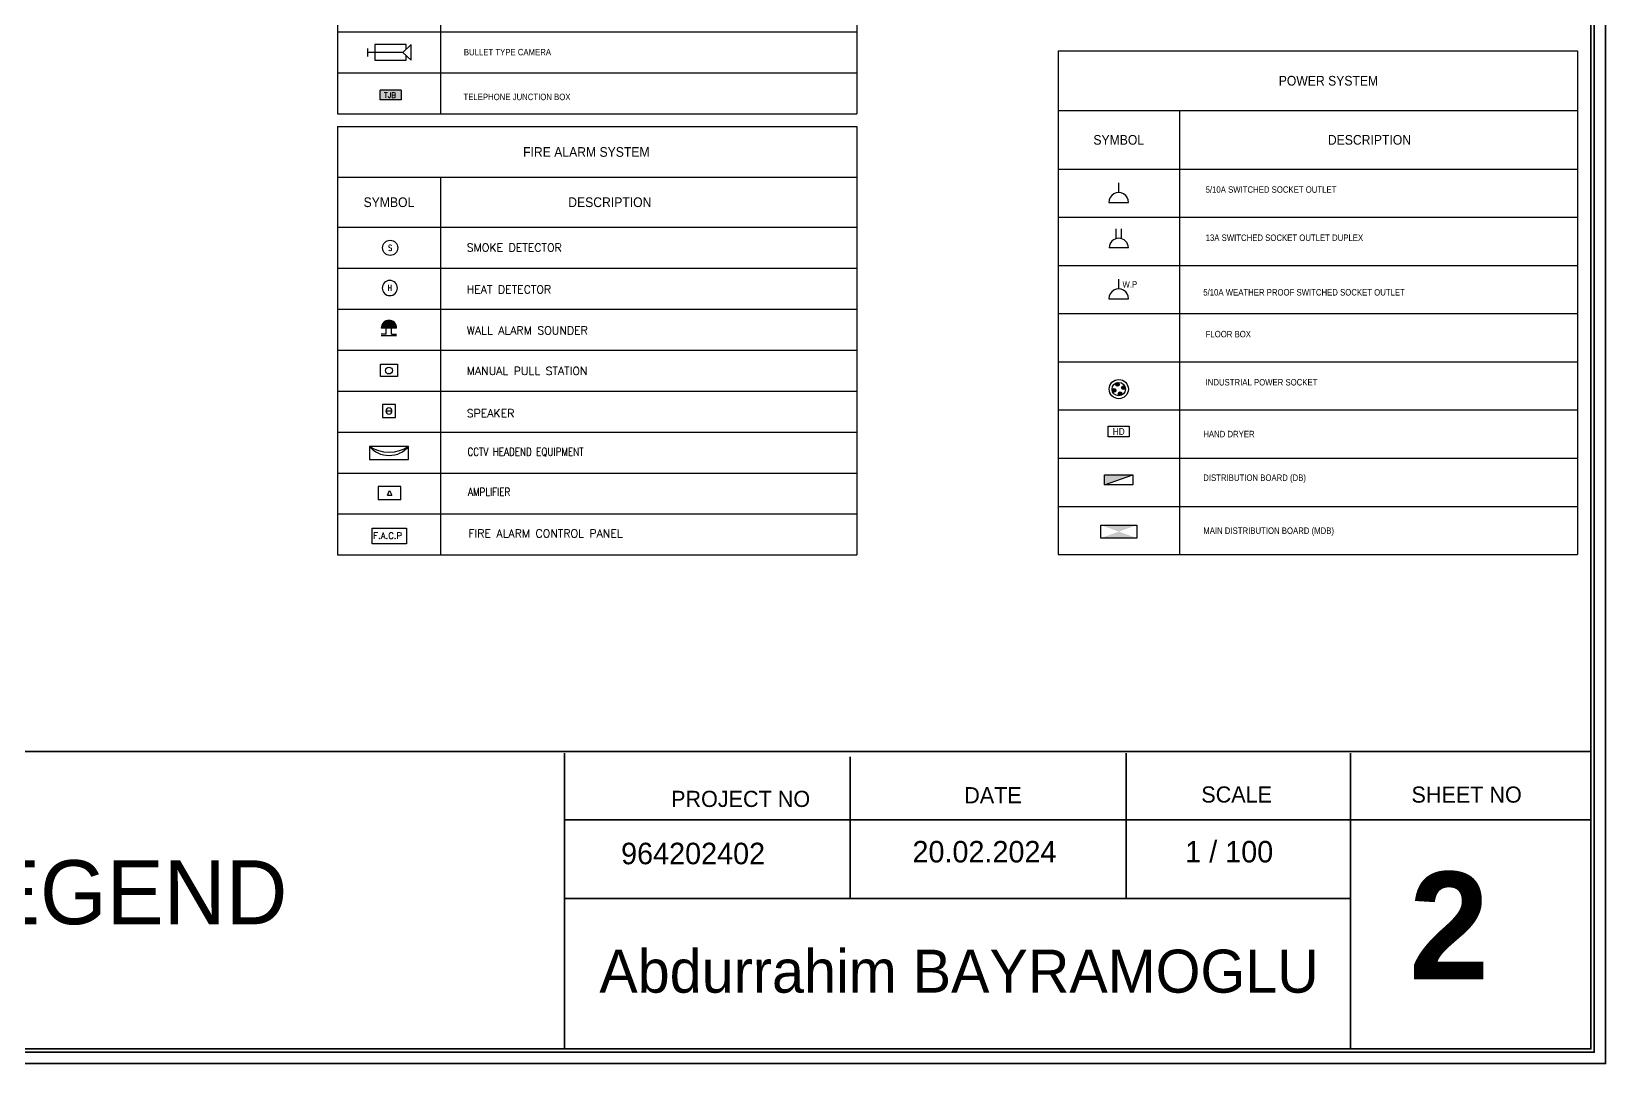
# Model space of a CAD drawing. Header units: millimetres. Extents: x -3207095 to 15275363, y 3702017 to 4798027.
# Drawn here: x 671099 to 674049, y 4468383 to 4470317 of the extents above; entities that cross this region are included whole.
import ezdxf

# ---------------------------------------------------------------- set-up
doc = ezdxf.new("R2010")
doc.units = ezdxf.units.MM
doc.linetypes.add('DUZ', pattern=[500, 500])
doc.layers.get('0').update_dxf_attribs({"color": 1, "linetype": 'DUZ'})
for name, color, linetype, lineweight in [('DUVAR', 7, 'Continuous', 35), ('iç duvar', 7, 'Continuous', 50), ('YAZI', 7, 'Continuous', 15)]:
    doc.layers.add(name, color=color, linetype=linetype, lineweight=lineweight)
for name, color, linetype in [('ELECFIX', 5, 'Continuous'), ('FC', 251, 'Continuous'), ('LOGO', 7, 'Continuous'), ('MH-EL-CCTV', 33, 'Continuous'), ('MH-EL-FA', 33, 'Continuous'), ('MH-EL-T-TXT', 123, 'Continuous'), ('MH-PANEL', 123, 'Continuous'), ('MH-TXT', 2, 'Continuous'), ('MH_Text', 123, 'Continuous'), ('Power_Legend$0$SMC-EL-DB', 170, 'Continuous'), ('Power_Legend$0$SMC-EL-P', 160, 'Continuous'), ('SMC-A-TEXT', 123, 'Continuous'), ('SMC-EL-ACC-WIR', 47, 'Continuous'), ('SMC-EL-DB', 151, 'Continuous'), ('SMC-EL-FA', 33, 'Continuous'), ('SMC-EL-FA-TXT', 123, 'Continuous'), ('SMC-EL-MATV', 22, 'Continuous'), ('SMC-EL-MDB', 30, 'Continuous'), ('SMC-EL-MU', 120, 'Continuous'), ('SMC-EL-P', 160, 'Continuous'), ('SMC-EL-T', 222, 'Continuous'), ('SMC-EL-T-TXT', 123, 'Continuous'), ('SMC-PANEL', 123, 'Continuous')]:
    doc.layers.add(name, color=color, linetype=linetype)
doc.styles.add('ROMANS', font='romans.shx')
doc.styles.add('smc-1', font='simplex.shx')
doc.styles.add('SMC-2', font='GOTHIC.TTF', dxfattribs={"width": 0.9})

# ---------------------------------------------------------------- blocks, each defined once
blk = doc.blocks.new('S13Aduplex')
for p, q in [((-0.168, 0.049), (-0.35, 0.049)), ((0, 0.175), (0, -0.175)), ((-0.168, -0.049), (-0.35, -0.049))]:
    blk.add_line(p, q)
blk.add_arc((0, 0), 0.175, 90, 270)
blk = doc.blocks.new('S13A')
for p, q in [((0, 0.18), (0, 0.358)), ((-0.178, 0), (0.178, 0))]:
    blk.add_line(p, q)
blk.add_arc((0, 0.002), 0.178, 359.4023, 180.5977)
blk = doc.blocks.new('PB')
blk.add_lwpolyline([(0.141, -0.199), (-0.141, -0.199), (-0.141, 0), (0.141, 0)], close=True)
blk.add_circle((-0.001, -0.103), 0.0562)
blk = doc.blocks.new('FAB')
blk.add_hatch(color=256).paths.add_polyline_path([(-0.122, -0.122, 1), (0.122, -0.122)])
for p, q in [((-0.122, 0), (0.122, 0)), ((-0.043, -0.027), (-0.122, -0.027)), ((-0.122, -0.122), (0.122, -0.122)), ((-0.043, -0.027), (-0.043, -0.122)), ((0.043, -0.027), (0.043, -0.122)), ((0.043, -0.027), (0.122, -0.027))]:
    blk.add_line(p, q)
blk.add_arc((0, -0.122), 0.122, 180, 0)
blk = doc.blocks.new('FACP')
at = {"color": 222}
blk.add_lwpolyline([(-0.525, 0.476), (0.525, 0.476), (0.525, 0), (-0.525, 0)], close=True, dxfattribs=at)
at = {"layer": 'SMC-EL-FA-TXT', "style": 'ROMANS'}
blk.add_text('F.A.C.P', height=0.1898, dxfattribs=at).set_placement((-0.487, 0.158))
blk = doc.blocks.new('CCTV-CAMERA')
for p, q in [((0, -0.104), (0, 0.104)), ((0.183, 0), (0, 0)), ((0.903, 0), (0.183, 0)), ((1.115, 0.2), (0.903, 0)), ((0.903, 0), (1.115, -0.2)), ((1.115, -0.2), (1.115, 0.2))]:
    blk.add_line(p, q)
blk.add_lwpolyline([(0.983, 0.076), (0.983, 0.2), (0.183, 0.2), (0.183, -0.2), (0.983, -0.2), (0.983, -0.076)])
blk = doc.blocks.new('HD')
at = {"color": 22}
blk.add_circle((0, 0), 0.25, dxfattribs=at)
at = {"layer": 'SMC-EL-FA-TXT', "color": 123, "style": 'ROMANS', "width": 0.75}
blk.add_text('H', height=0.197, dxfattribs=at).set_placement((-0.074, -0.096, 0))
blk = doc.blocks.new('SD')
at = {"color": 140}
blk.add_circle((0, 0), 0.25, dxfattribs=at)
at = {"layer": 'SMC-EL-FA-TXT', "style": 'ROMANS', "width": 0.75}
blk.add_text('S', height=0.197, dxfattribs=at).set_placement((-0.066, -0.101, 0))
blk = doc.blocks.new('SPEAKER')
blk.add_line((-0.101, 0), (0.101, 0))
blk.add_lwpolyline([(-0.213, 0.213), (0.213, 0.213), (0.213, -0.213), (-0.213, -0.213)], close=True)
blk.add_circle((0, 0), 0.101)
blk = doc.blocks.new('HEADEND.')
at = {"layer": 'SMC-EL-ACC-WIR'}
for centre, radius, start, end in [((0, -0.651), 0.567, 39.1692, 140.8308), ((0, -0.96), 0.8, 56.6528, 123.3472)]:
    blk.add_arc(centre, radius, start, end, dxfattribs=at)
at = {"layer": 'SMC-EL-MATV'}
blk.add_lwpolyline([(0.44, -0.292), (-0.44, -0.292), (-0.44, 0), (0.44, 0)], close=True, dxfattribs=at)
blk = doc.blocks.new('AMP')
at = {"color": 91}
for p, q in [((-0.253, 0), (0.253, 0)), ((-0.253, -0.298), (-0.253, 0)), ((0.253, 0), (0.253, -0.298)), ((-0.253, -0.298), (0.253, -0.298)), ((0, -0.093), (-0.051, -0.194)), ((0.05, -0.194), (-0.051, -0.194)), ((0.05, -0.194), (0, -0.093))]:
    blk.add_line(p, q, dxfattribs=at)
blk = doc.blocks.new('TJB')
at = {"layer": 'SMC-EL-T'}
h = blk.add_hatch(color=54, dxfattribs=at)
h.paths.add_polyline_path([(0.338, 0.315), (-0.338, 0.315), (-0.338, 0), (0.338, 0)])
h.paths.add_polyline_path([(-0.251, 0.026), (0.227, 0.026), (0.227, 0.279), (-0.251, 0.279)], flags=24)
at = {"layer": 'SMC-EL-T', "color": 91}
for p, q in [((0.338, 0.315), (-0.338, 0.315)), ((-0.338, 0), (-0.338, 0.315)), ((0.338, 0), (-0.338, 0)), ((0.338, 0.315), (0.338, 0))]:
    blk.add_line(p, q, dxfattribs=at)
at = {"layer": 'SMC-EL-T-TXT', "style": 'ROMANS'}
blk.add_text('TJB', height=0.1688, dxfattribs=at).set_placement((-0.217, 0.068))
blk = doc.blocks.new('IP')
at = {"layer": 'ELECFIX'}
for points in [[(-340, 0, 1), (-263.32, 0, 1)], [(-238.34, 101.66, 1), (-161.66, 101.66, 1)], [(-136.68, 0, 1), (-60, 0, 1)], [(-161.66, -101.66, 1), (-238.34, -101.66, 1)]]:
    blk.add_hatch(color=256, dxfattribs=at).paths.add_polyline_path(points)
for centre, radius in [((-200, 0), 200), ((-301.66, 0), 38.34), ((-200, 101.66), 38.34), ((-98.34, 0), 38.34), ((-200, -101.66), 38.34)]:
    blk.add_circle(centre, radius, dxfattribs=at)
at = {"layer": 'ELECFIX', "color": 8}
blk.add_circle((-200, 0), 140, dxfattribs=at)
blk = doc.blocks.new('MDB')
at = {"layer": 'SMC-EL-MDB'}
h = blk.add_hatch(color=256, dxfattribs=at)
h.paths.add_polyline_path([(-0.622, 0.448), (0, 0.224), (0.622, 0.448)])
h.paths.add_polyline_path([(0.622, 0), (0, 0.224), (-0.622, 0)])
blk.add_lwpolyline([(-0.622, 0.448), (0.622, 0.448), (0.622, 0), (-0.622, 0)], close=True, dxfattribs=at)

msp = doc.modelspace()

# ---------------------------------------------------------------- hatches: boundary and pattern name
at = {"layer": 'Power_Legend$0$SMC-EL-DB'}
msp.add_hatch(color=256, dxfattribs=at).paths.add_polyline_path([(673110.2, 4469486.3), (673110.2, 4469467.2), (673163.3, 4469486.3)])

# ---------------------------------------------------------------- linework, layer by layer
at = {"layer": 'DUVAR'}
for p, q in [((674021.7, 4468967.3), (666876.3, 4468967.3)), ((672097.7, 4468964.6), (672097.7, 4468410.1)), ((672633.5, 4468957.9), (672633.5, 4468692)), ((673150.5, 4468964.6), (673150.5, 4468692)), ((673571.2, 4468964.6), (673571.2, 4468410.1)), ((674022.8, 4468839.4), (672097.7, 4468839.4)), ((673571.2, 4468692), (672097.7, 4468692))]:
    msp.add_line(p, q, dxfattribs=at)
for points in [[(666849, 4473182.8), (674049, 4473182.8), (674049, 4468382.8), (666849, 4468382.8)], [(666870, 4473161.8), (674028, 4473161.8), (674028, 4468403.8), (666870, 4468403.8)], [(666876.3, 4473155.5), (674021.7, 4473155.5), (674021.7, 4468410.1), (666876.3, 4468410.1)]]:
    msp.add_lwpolyline(points, close=True, dxfattribs=at)
at = {"layer": 'iç duvar', "color": 7, "lineweight": 18}
msp.add_line((674049, 4473182.8), (674049, 4468382.8), dxfattribs=at)
at = {"layer": 'MH-PANEL'}
for p, q in [((671672.3, 4470812), (671672.3, 4470162.7)), ((672645.8, 4470812), (672645.8, 4470162.7)), ((671865.6, 4470716.6), (671865.6, 4470162.7)), ((671672.3, 4470316.3), (672645.8, 4470316.3)), ((671672.3, 4470239.5), (672645.8, 4470239.5)), ((671672.3, 4470162.7), (672645.8, 4470162.7)), ((671672.3, 4470138.9), (671672.3, 4469336)), ((671865.6, 4470043.5), (671865.6, 4469336)), ((671672.3, 4469950.5), (672645.8, 4469950.5)), ((671672.3, 4469873.7), (672645.8, 4469873.7)), ((671672.3, 4469796.8), (672645.8, 4469796.8)), ((671672.3, 4469720), (672645.8, 4469720)), ((671672.3, 4469643.2), (672645.8, 4469643.2)), ((671672.3, 4469566.4), (672645.8, 4469566.4)), ((671672.3, 4469489.6), (672645.8, 4469489.6)), ((671672.3, 4469412.8), (672645.8, 4469412.8)), ((671672.3, 4469336), (672645.8, 4469336))]:
    msp.add_line(p, q, dxfattribs=at)
for points in [[(671672.3, 4470138.9), (672645.8, 4470138.9), (672645.8, 4469336)], [(672645.8, 4470043.5), (671672.3, 4470043.5)]]:
    msp.add_lwpolyline(points, dxfattribs=at)
at = {"layer": 'Power_Legend$0$SMC-EL-DB', "ltscale": 0.8}
msp.add_line((673110.2, 4469467.2), (673163.3, 4469486.3), dxfattribs=at)
msp.add_lwpolyline([(673110.2, 4469486.3), (673163.3, 4469486.3), (673163.3, 4469467.2), (673110.2, 4469467.2)], close=True, dxfattribs=at)
at = {"layer": 'Power_Legend$0$SMC-EL-P'}
for p, q in [((673117.1, 4469557.1), (673117.1, 4469577.6)), ((673117.1, 4469577.6), (673156.3, 4469577.6)), ((673156.3, 4469577.6), (673156.3, 4469557.1)), ((673156.3, 4469557.1), (673117.1, 4469557.1))]:
    msp.add_line(p, q, dxfattribs=at)
at = {"layer": 'SMC-PANEL'}
for p, q in [((673023.1, 4470280.7), (673023.1, 4469336.8)), ((673250.3, 4470168.6), (673250.3, 4469336.8)), ((673023.1, 4470059.2), (673996.6, 4470059.2)), ((673023.1, 4469968.9), (673996.6, 4469968.9)), ((673023.1, 4469878.6), (673996.6, 4469878.6)), ((673023.1, 4469788.3), (673996.6, 4469788.3)), ((673023.1, 4469698), (673996.6, 4469698)), ((673023.1, 4469607.7), (673996.6, 4469607.7)), ((673023.1, 4469517.4), (673996.6, 4469517.4)), ((673023.1, 4469427.1), (673996.6, 4469427.1)), ((673023.1, 4469336.8), (673996.6, 4469336.8))]:
    msp.add_line(p, q, dxfattribs=at)
for points in [[(673023.1, 4470280.7), (673996.6, 4470280.7), (673996.6, 4469336.8)], [(673996.6, 4470168.6), (673023.1, 4470168.6)]]:
    msp.add_lwpolyline(points, dxfattribs=at)

# ---------------------------------------------------------------- block references
at = {"layer": 'FC', "xscale": 0.08991959652769525, "yscale": 0.08991959652769525, "zscale": 0.08991959652769525, "rotation": 105.4037982765812}
msp.add_blockref('IP', (673131.9, 4469664.2), dxfattribs=at)
at = {"layer": 'MH-EL-CCTV', "xscale": 72.80656069238194, "yscale": 72.80656069238194, "zscale": 72.80656069238194}
msp.add_blockref('CCTV-CAMERA', (671729.4, 4470277.9), dxfattribs=at)
at = {"layer": 'MH-EL-FA', "xscale": 118.6256226018231, "yscale": 118.6256226018231, "zscale": 118.6256226018231, "rotation": 180}
msp.add_blockref('FAB', (671768.9, 4469746.8), dxfattribs=at)
at = {"layer": 'MH-EL-FA'}
for name, p, xscale, yscale, zscale in [('PB', (671769, 4469693.5), 114.8403221011167, 114.8403221011167, 114.8403221011167), ('FACP', (671769.5, 4469356.6), 61.56000000000131, 61.56000000000131, 61.56000000000131)]:
    msp.add_blockref(name, p, dxfattribs=dict(at, xscale=xscale, yscale=yscale, zscale=zscale))
at = {"layer": 'SMC-EL-DB', "xscale": 54.38884009423693, "yscale": 54.38884009423693, "zscale": 54.38884009423693}
msp.add_blockref('MDB', (673136.9, 4469367.6), dxfattribs=at)
at = {"layer": 'SMC-EL-FA', "yscale": 57, "zscale": 57}
for name, p, xscale in [('SD', (671771.2, 4469911.7), 57), ('HD', (671770.5, 4469836.3), -57)]:
    msp.add_blockref(name, p, dxfattribs=dict(at, xscale=xscale))
at = {"layer": 'SMC-EL-MATV', "xscale": -83.36250000000001, "yscale": 83.36250000000001, "zscale": 83.36250000000001, "rotation": 180}
msp.add_blockref('HEADEND.', (671769.2, 4469514.9), dxfattribs=at)
at = {"layer": 'SMC-EL-MATV', "xscale": -83.36250030307947, "yscale": 83.36250030295179, "zscale": 83.36250030293803}
msp.add_blockref('AMP', (671770.1, 4469464.3), dxfattribs=at)
at = {"layer": 'SMC-EL-MU', "xscale": -57, "yscale": 57, "zscale": 57}
msp.add_blockref('SPEAKER', (671768.8, 4469605.8), dxfattribs=at)
at = {"layer": 'SMC-EL-P', "xscale": 102.7658149292681, "yscale": 102.7658149292681, "zscale": 102.7658149292681}
for p in [(673136.7, 4469996.6), (673136.7, 4469816)]:
    msp.add_blockref('S13A', p, dxfattribs=at)
at = {"layer": 'SMC-EL-P', "xscale": 102.7658149292483, "yscale": 102.7658149292483, "zscale": 102.7658149292483, "rotation": 270}
msp.add_blockref('S13Aduplex', (673136.7, 4469911.5), dxfattribs=at)
at = {"layer": 'SMC-EL-T', "xscale": 58.04659345512475, "yscale": 58.04659345512475, "zscale": 58.04659345512475}
msp.add_blockref('TJB', (671772.4, 4470188.9), dxfattribs=at)

# ---------------------------------------------------------------- texts
at = {"layer": 'LOGO', "attachment_point": 1}
for s, insert, char_height, width in [('{\\fGoudy Old Style|b0|i0|c0|p18;GENERAL NOTES/LEGEND}', (669509.8, 4468763.8), 120, 2385.731), ('{\\fGoudy Old Style|b1|i0|c0|p18;2}', (673680.9, 4468742), 201.6, 680.285)]:
    msp.add_mtext(s, dxfattribs=dict(at, insert=insert, char_height=char_height, width=width))
at = {"layer": 'MH-EL-T-TXT', "char_height": 15, "attachment_point": 1, "style": 'smc-1'}
for s, insert in [('SMOKE DETECTOR', (671914.7, 4469919.6)), ('HEAT DETECTOR', (671914.7, 4469841.1)), ('WALL ALARM SOUNDER', (671914.7, 4469764.3)), ('MANUAL PULL STATION', (671914.7, 4469688.3)), ('SPEAKER', (671914.7, 4469609)), ('{\\W0.8;CCTV HEADEND EQUIPMENT}', (671916.2, 4469536.9)), ('{\\W0.8;AMPLIFIER}', (671917.1, 4469461.5)), ('{\\C123;FIRE ALARM CONTROL PANEL}', (671917.7, 4469383.8))]:
    msp.add_mtext(s, dxfattribs=dict(at, insert=insert))
at = {"layer": 'MH-TXT', "attachment_point": 4, "style": 'SMC-2'}
for s, insert, char_height in [('BULLET TYPE CAMERA', (671909.3, 4470278.4), 12.096), ('TELEPHONE JUNCTION BOX', (671908.6, 4470194.4), 12.096), ('5/10A SWITCHED SOCKET OUTLET ', (673299.5, 4470020.8), 12.096), ('13A SWITCHED SOCKET OUTLET DUPLEX ', (673299.5, 4469930.5), 12.096), ('W.P', (673143.7, 4469843), 12.1), ('5/10A WEATHER PROOF SWITCHED SOCKET OUTLET ', (673295.1, 4469828.2), 12.096), ('FLOOR BOX', (673299.5, 4469749.9), 12.1), ('INDUSTRIAL POWER SOCKET ', (673299.5, 4469659.6), 12.096), ('HAND DRYER ', (673295.1, 4469562.6), 12.096), ('DISTRIBUTION BOARD (DB) ', (673295.1, 4469479), 12.096), ('MAIN DISTRIBUTION BOARD (MDB) ', (673295.1, 4469379.7), 12.096)]:
    msp.add_mtext(s, dxfattribs=dict(at, insert=insert, char_height=char_height))
at = {"layer": 'MH_Text', "char_height": 18.144, "attachment_point": 5, "style": 'SMC-2'}
for s, insert in [('{\\fArial|b0|i0|c0|p34;POWER SYSTEM}', (673529.7, 4470224.7)), ('{\\fArial|b0|i0|c0|p34;FIRE ALARM SYSTEM}', (672138.9, 4470091.2)), ('{\\fArial|b0|i0|c0|p34;SYMBOL}', (673136.7, 4470113.9)), ('{\\fArial|b0|i0|c0|p34;DESCRIPTION}', (673606.6, 4470113.9)), ('{\\fArial|b0|i0|c0|p34;SYMBOL}', (671768.9, 4469997)), ('{\\fArial|b0|i0|c0|p34;DESCRIPTION}', (672182.9, 4469997))]:
    msp.add_mtext(s, dxfattribs=dict(at, insert=insert))
at = {"layer": 'SMC-A-TEXT', "insert": (673136.7, 4469567.4), "char_height": 12.8, "attachment_point": 5, "style": 'SMC-2'}
msp.add_mtext('HD', dxfattribs=at)
at = {"layer": 'YAZI', "attachment_point": 1}
for s, insert, char_height, width in [('{\\fStylus BT|b0|i0|c0|p34;PROJECT NO}', (672297.7, 4468893.9), 30.24, 286.87), ('{\\fStylus BT|b0|i0|c0|p34;DATE}', (672847.1, 4468900.8), 30.24, 215.179), ('{\\fStylus BT|b0|i0|c0|p34;SCALE}', (673291.4, 4468902.2), 30.24, 165.109), ('{\\fStylus BT|b0|i0|c0|p34;SHEET NO}', (673685.3, 4468902), 30.24, 302.801), ('{\\fStylus BT|b0|i0|c0|p34;964\\fStylus BT|b0|i0|c162|p34;20\\fStylus BT|b0|i0|c0|p34;2402}', (672204, 4468796.6), 40.32, 345.859), ('{\\fStylus BT|b0|i0|c0|p34;20.02.2024}', (672750.1, 4468800), 40.32, 366.901), ('{\\fStylus BT|b0|i0|c0|p34;1 / \\fStylus BT|b0|i0|c162|p34;1\\fStylus BT|b0|i0|c0|p34;00}', (673261.3, 4468800), 40.32, 316.179), ('{\\fStylus BT|b0|i0|c0|p34;Abdurrahim BAYRAMOGLU}', (672163.2, 4468596.2), 80.64, 1568.779)]:
    msp.add_mtext(s, dxfattribs=dict(at, insert=insert, char_height=char_height, width=width))

doc.saveas('drawing.dxf')
